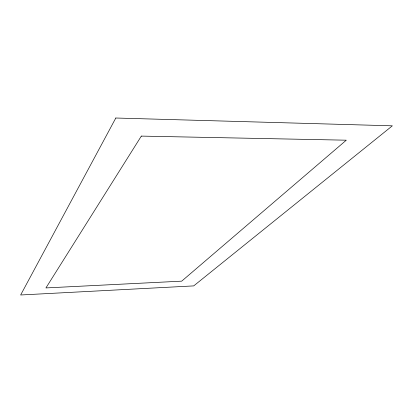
<?xml version="1.0" encoding="UTF-8"?>
<svg xmlns="http://www.w3.org/2000/svg" width="413" height="413" viewBox="0 0 413 413"><rect width="100%" height="100%" fill="white"/><g stroke="black" fill="none" stroke-linecap="round" stroke-linejoin="round"><path stroke-width="0.62" d="M115.816 118.015L20.65 294.985L193.697 285.899L392.35 125.826L115.816 118.015M141.334 136.099L45.926 287.933L181.699 281.155L346.295 140.193L141.334 136.099"/></g></svg>
